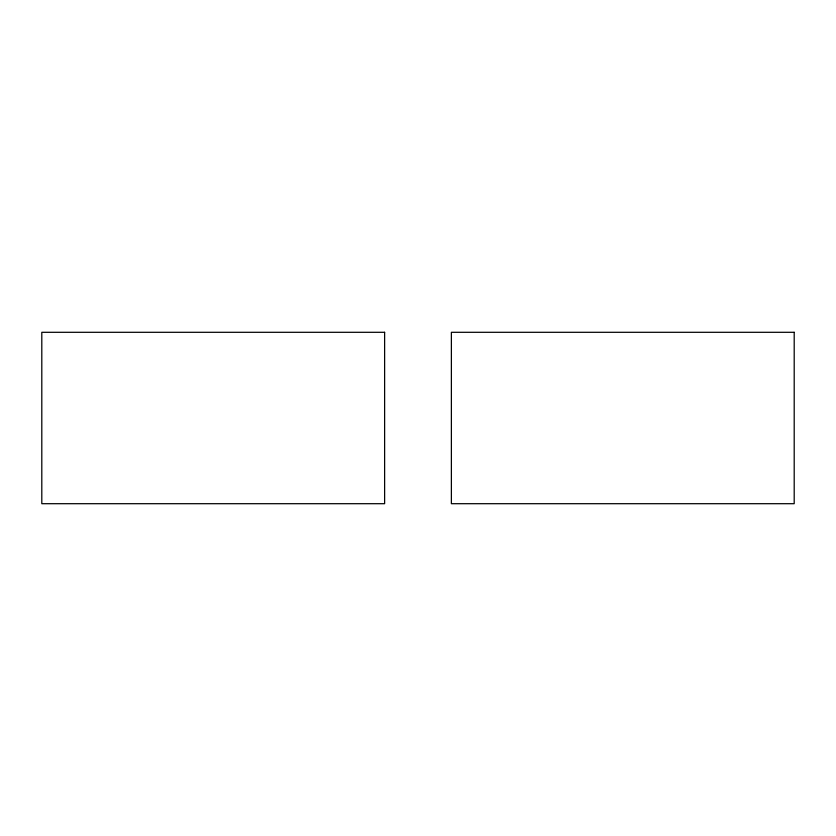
<?xml version="1.0" encoding="UTF-8"?>
<svg xmlns="http://www.w3.org/2000/svg" width="836" height="836" viewBox="0 0 836 836"><rect width="100%" height="100%" fill="white"/><g stroke="black" fill="none" stroke-linecap="round" stroke-linejoin="round"><path stroke-width="1.25" d="M384.623 332.3L41.8 332.3L41.8 503.7L384.623 503.7L384.623 332.3M794.2 332.3L451.377 332.3L451.377 503.7L794.2 503.7L794.2 332.3"/></g></svg>
